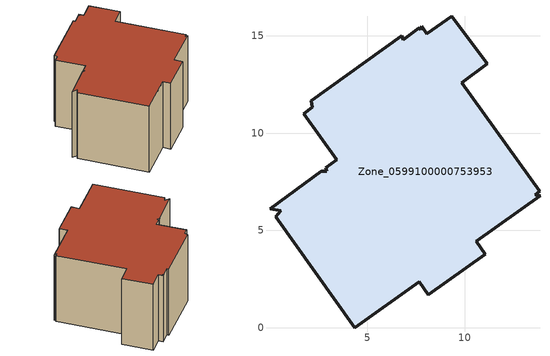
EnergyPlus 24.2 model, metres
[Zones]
Zone_0599100000753953
 floor ground (C_G): 10.59,4.45 11.07,3.77 8.12,1.7 7.67,2.36 4.36,0 0.29,5.71 0.56,6.02 0.01,6.12 2.64,8.04 2.91,8.05 2.87,8.21 3.44,8.63 1.74,11 2.19,11.34 2.11,11.67 6.76,15 6.86,14.8 7.68,15.41 7.75,15.31 7.79,15.47 8.06,15.1 9.33,16 11.15,13.55 9.86,12.59 13.85,7.01 13.61,6.84 13.87,6.79 z0
 wall outside (C_F): 11.15,13.55 9.33,16 8.06,15.1 7.79,15.47 7.75,15.31 7.68,15.41 6.86,14.8 6.76,15 2.11,11.67 2.19,11.34 1.74,11 3.44,8.63 2.87,8.21 2.91,8.05 2.64,8.04 0.01,6.12 0.56,6.02 0.29,5.71 4.36,0 7.67,2.36 8.12,1.7 11.07,3.77 10.59,4.45 13.87,6.79 13.61,6.84 13.85,7.01 9.86,12.59 11.15,13.55 z0:7.53
 roof outside (C_R): 11.07,3.77 10.59,4.45 13.87,6.79 13.61,6.84 13.85,7.01 9.86,12.59 11.15,13.55 9.33,16 8.06,15.1 7.79,15.47 7.75,15.31 7.68,15.41 6.86,14.8 6.76,15 2.11,11.67 2.19,11.34 1.74,11 3.44,8.63 2.87,8.21 2.91,8.05 2.64,8.04 0.01,6.12 0.56,6.02 0.29,5.71 4.36,0 7.67,2.36 8.12,1.7 z7.53
[BUILDING]
Pand.0599100000753953: North Axis=0; Terrain=City; Loads Convergence Tolerance Value=0.04; Temperature Convergence Tolerance Value=0.4; Solar Distribution=FullExterior; Maximum Number of Warmup Days=25; Minimum Number of Warmup Days=1
[Site:Location]
Rotterdam.The.Hague.AP_ZH_NLD Design_Conditions: Latitude=51.96; Longitude=4.45; Time Zone=1; Elevation=-4.5
[SITE:GROUNDTEMPERATURE:BUILDINGSURFACE]
18, 18, 18, 18, 18, 18, 18, 18, 18, 18, 18, 18
[MATERIAL] Thermal Absorptance=0.9; Solar Absorptance=0.7; Visible Absorptance=0.7
Name | Roughness | Thickness | Conductivity | Density | Specific Heat
G.D.2006-2014 | MediumSmooth | 0.15 | 0.06 | 540 | 1210
F.D.2006-2014 | Rough | 0.3 | 0.12 | 1920 | 840
R.D.2006-2014 | MediumRough | 0.2 | 0.08 | 1500 | 1000
[CONSTRUCTION]
C_G: G.D.2006-2014
C_F: F.D.2006-2014
C_R: R.D.2006-2014
[ZONE]
Zone_0599100000753953: Type=1; Multiplier=1; Ceiling Height=Autocalculate; Volume=Autocalculate; Floor Area=autocalculate; Part of Total Floor Area=Yes
[ZONEINFILTRATION:DESIGNFLOWRATE]
Infil_Zone_0599100000753953: Zone or ZoneList or Space or SpaceList=Zone_0599100000753953; Schedule=AlwaysOn; Design Flow Rate Calculation Method=Flow/Area; Flow Rate per Floor Area=0.0021; Constant Term Coefficient=1; Temperature Term Coefficient=0; Velocity Term Coefficient=0; Velocity Squared Term Coefficient=0
[HVACTEMPLATE:ZONE:IDEALLOADSAIRSYSTEM]
Zone_0599100000753953: Maximum Heating Supply Air Temperature=50; Minimum Cooling Supply Air Temperature=13; Maximum Heating Supply Air Humidity Ratio=0.0156; Minimum Cooling Supply Air Humidity Ratio=0.0077; Heating Limit=NoLimit; Cooling Limit=NoLimit; Dehumidification Control Type=ConstantSensibleHeatRatio; Cooling Sensible Heat Ratio=0.7; Dehumidification Setpoint=60; Humidification Control Type=None; Humidification Setpoint=30; Outdoor Air Method=None; Outdoor Air Flow Rate per Person=0.00944; Outdoor Air Flow Rate per Zone Floor Area=0; Outdoor Air Flow Rate per Zone=0; Demand Controlled Ventilation Type=None; Outdoor Air Economizer Type=NoEconomizer; Heat Recovery Type=None; Sensible Heat Recovery Effectiveness=0.7; Latent Heat Recovery Effectiveness=0.65
[ZONECONTROL:THERMOSTAT]
ThermostatControl_Zone_0599100000753953: Zone or ZoneList=Zone_0599100000753953; Control Type Schedule=DualSetpointControlType; Control 1=Thermostat_Zone_0599100000753953; Temperature Difference Between Cutout And Setpoint=0
[THERMOSTATSETPOINT:DUALSETPOINT]
Thermostat_Zone_0599100000753953: Heating Setpoint Temperature Schedule=HeatingSetpoint_Zone_0599100000753953; Cooling Setpoint Temperature Schedule=CoolingSetpoint_Zone_0599100000753953
[SCHEDULE:COMPACT]
HeatingSetpoint_Zone_0599100000753953: Through: 12/31, For: AllDays, Until: 24:00, 21
CoolingSetpoint_Zone_0599100000753953: Through: 12/31, For: AllDays, Until: 24:00, 24
DualSetpointControlType: Through: 12/31, For: AllDays, Until: 24:00, 4
AlwaysOn: Through: 12/31, For: AllDays, Until: 24:00, 1
